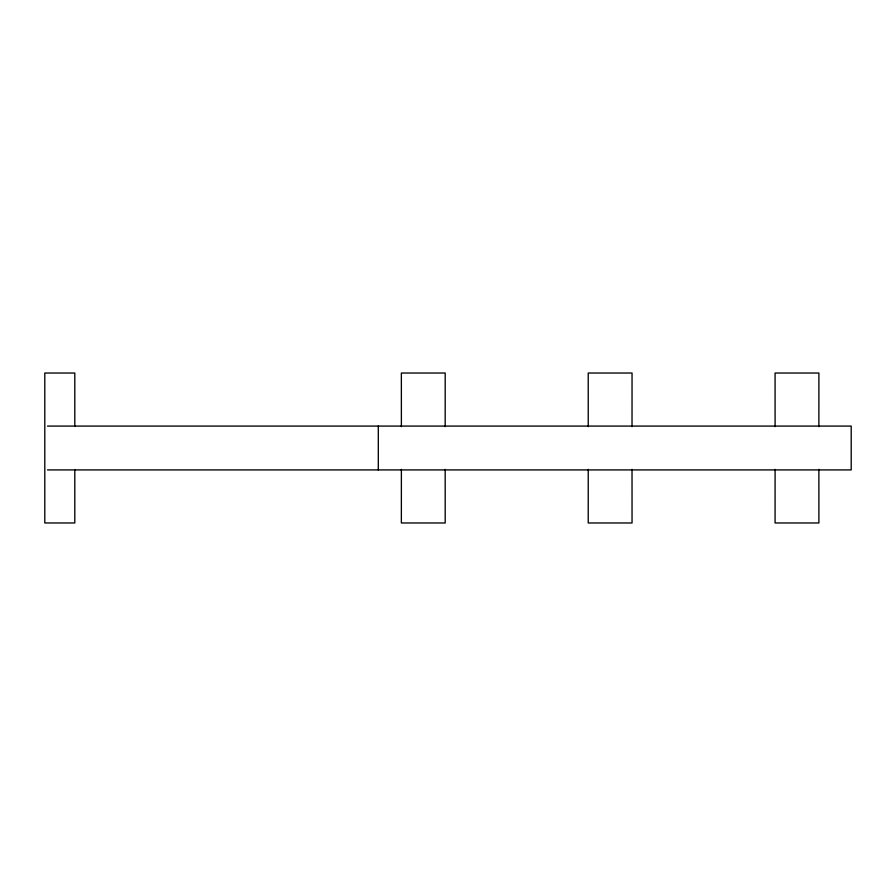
<?xml version="1.0" encoding="UTF-8"?>
<svg xmlns="http://www.w3.org/2000/svg" width="896" height="896" viewBox="0 0 896 896"><rect width="100%" height="100%" fill="white"/><g stroke="black" fill="none" stroke-linecap="round" stroke-linejoin="round"><path stroke-width="1.34" d="M401.386 469.37L401.363 522.973L445.2 522.973L445.178 469.37M445.178 426.63L445.2 373.027L401.363 373.027L401.386 426.63M588.246 469.37L588.224 522.973L632.05 522.973L632.027 469.37M632.027 426.63L632.05 373.027L588.224 373.027L588.246 426.63M775.096 469.37L775.074 522.973L818.899 522.973L818.877 469.37M818.877 426.63L818.899 373.027L775.074 373.027L775.096 426.63M47.51 426.082L851.2 426.082L851.2 469.918L47.51 469.918M378.302 426.082L378.302 469.918M74.794 426.082L74.794 373.027L44.8 373.027L44.8 522.973L74.794 522.973L74.794 469.918"/></g></svg>
